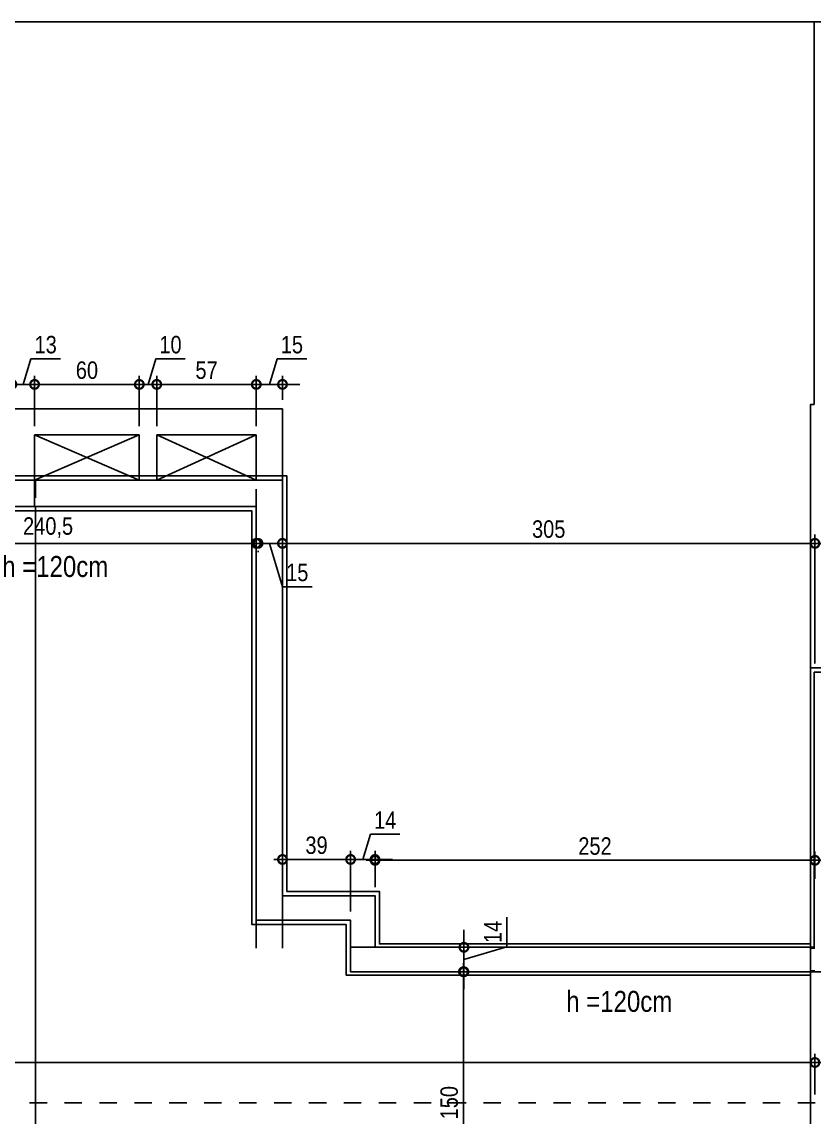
# Model space of a CAD drawing. Header units: metres. Extents: x -38 to 570, y -75 to 184.
# Drawn here: x -20.02 to -15.48, y -3.29 to 2.99 of the extents above; entities that cross this region are included whole.
import ezdxf

# ---------------------------------------------------------------- set-up
doc = ezdxf.new("R2010")
doc.units = ezdxf.units.M
for name, pattern in [('CONTINUOS', [0]), ('DASHEDX2', [1.5, 1, -0.5]), ('ESTILO_TQS_0001', [1, 0.7, -0.3]), ('ESTILO_TQS_0004', [1.12, 0.5, -0.2, 0.01, -0.2, 0.01, -0.2])]:
    doc.linetypes.add(name, pattern=pattern)
for name, color, linetype in [('1', 232, 'DASHEDX2'), ('201', 232, 'CONTINUOS'), ('205', 7, 'ESTILO_TQS_0004'), ('21', 232, 'Continuous'), ('210', 15, 'ESTILO_TQS_0001'), ('28', 232, 'Continuous'), ('ARQ-ALV ACAB', 4, 'Continuous'), ('ARQ-AUX', 7, 'Continuous'), ('ARQ-AUX1', 1, 'Continuous'), ('ARQ-AUX2', 2, 'Continuous'), ('ARQ-DIM', 2, 'Continuous'), ('ARQ-TXT', 2, 'Continuous')]:
    doc.layers.add(name, color=color, linetype=linetype)
doc.styles.add('Adesa', font='ARIALN.TTF')
doc.dimstyles.new('ADESA 1-0050', dxfattribs={"dimtxt": 0.1, "dimasz": 0.1, "dimexe": 0.05, "dimexo": 0.05, "dimgap": 0.03, "dimtad": 1, "dimdec": 1, "dimlfac": 100, "dimzin": 12, "dimtxsty": 'Adesa', "dimblk": 'DOTSMALL', "dimcen": 1, "dimdle": 0.05, "dimclrd": 1, "dimclre": 1, "dimclrt": 256, "dimazin": 3, "dimtm": 1e-09, "dimtfac": 1, "dimtdec": 1, "dimtmove": 1, "dimatfit": 0, "dimldrblk": 'DOTSMALL', "dimfxl": 0.8, "dimtvp": 2, "dimtolj": 1, "dimtzin": 0, "dimarcsym": 0})

# ---------------------------------------------------------------- blocks, each defined once
blk = doc.blocks.new('EST-PR-012-BAR-R02')
at = {"layer": '1', "color": 1, "linetype": 'CONTINUOS'}
for points in [[(-2001.5, 77), (-2050, 77)], [(-1930, 77), (-2001.5, 77)], [(-1853, 77), (-1930, 77)], [(-1853, 28.5), (-1853, 77)], [(-1995, 36), (-1995, 62)], [(-1995, 62), (-1935, 62)], [(-1935, 62), (-1935, 36)], [(-1925, 62), (-1868, 62)], [(-1925, 36), (-1925, 62)], [(-1868, 62), (-1868, 36)], [(-1935, 36), (-1995, 36)], [(-1995, 21), (-1995, 36)], [(-1868, 36), (-1925, 36)], [(-1853, -232), (-1853, 28.5)], [(-1548, -232), (-1550, -232)], [(-1550, -245), (-1548, -245)]]:
    blk.add_lwpolyline(points, dxfattribs=at)
at = {"layer": '201', "color": 1, "linetype": 'CONTINUOS'}
for points in [[(-1995, 21), (-1929.69, 21)], [(-1929.69, 21), (-1868, 21)], [(-1868, 21), (-1868, -232)]]:
    blk.add_lwpolyline(points, dxfattribs=at)
at = {"layer": '21'}
for p, q in [((-1995, 36), (-1935, 62)), ((-1995, 62), (-1935, 36)), ((-1925, 36), (-1868, 62)), ((-1925, 62), (-1868, 36))]:
    blk.add_line(p, q, dxfattribs=at)
at = {"layer": '210'}
blk.add_line((-2008, 21), (-1995, 21), dxfattribs=at)
blk = doc.blocks.new('est-lo-12-bar-r05')
at = {"layer": '1', "linetype": 'CONTINUOS'}
blk.add_line((-1994.501982, -661.999721), (-1994.501763, 20.996335), dxfattribs=at)
at = {"layer": '1'}
for p, q in [((-1853.000476, -202.001024), (-1800.000476, -202.001024)), ((-1800.000476, -202.001024), (-1800.000476, -231.501024)), ((-1853.000476, -216.001024), (-1868.000476, -216.001024)), ((-1853.000476, -216.001024), (-1814.000476, -216.001024)), ((-1814.000476, -216.001024), (-1814.000476, -245.501325))]:
    blk.add_line(p, q, dxfattribs=at)
for points in [[(-1853.000476, 35.996335), (-2122.500476, 35.996335)], [(-1994.501965, 20.996335), (-1868.000476, 20.996335), (-1868.000476, 35.996335), (-1994.501965, 35.996335), (-1994.501965, 20.996335)], [(-1853.000476, -216.001024), (-1853.000476, 35.996335)], [(-2107.500476, 20.996335), (-1868.000476, 20.996335)], [(-1868.000476, 20.996335), (-1868.000476, -216.001024)]]:
    blk.add_lwpolyline(points, dxfattribs=at)
at = {"layer": '205'}
blk.add_line((-3517.85276, -320.501693), (1995.986055, -320.501693), dxfattribs=at)
at = {"layer": '28'}
for p, q in [((-1534.499687, -74.0016), (-1548.499687, -74.0016)), ((-1548.499687, -74.0016), (-1548.499687, -231.501297)), ((-1548.499687, -231.501297), (-1814.000476, -231.501297)), ((-1814.000476, -245.501325), (-1534.499687, -245.501325))]:
    blk.add_line(p, q, dxfattribs=at)
blk = doc.blocks.new('COBERTURA')
at = {"layer": 'ARQ-ALV ACAB'}
for points in [[(-32.2551, -3.205), (-32.2551, -0.395), (-29.4451, -0.395), (-29.4455, -2.0351), (-25.645, -2.035), (-25.645, -0.7148), (-21.25, -0.7152), (-21.2499, 0.3849), (-18.505, 0.3849), (-18.505, -1.995), (-17.9749, -1.995), (-17.9749, -2.2951), (-15.505, -2.2951)], [(-32.0551, -3.205), (-32.0551, -0.5949), (-29.6451, -0.5949), (-29.6456, -2.2351), (-25.445, -2.2351), (-25.4449, -0.9147), (-21.0499, -0.9151), (-21.0499, 0.1849), (-18.705, 0.1849), (-18.705, -2.185), (-18.1649, -2.185), (-18.1649, -2.4751), (-15.505, -2.4751)], [(-14.69, -0.715), (-15.505, -0.715), (-15.505, -3.205), (-15.505, -5.695), (-14.69, -5.695)]]:
    blk.add_lwpolyline(points, dxfattribs=at)
at = {"layer": 'ARQ-AUX'}
blk.add_lwpolyline([(-25.485, 2.9854), (-15.485, 2.9849)], dxfattribs=at)
at = {"layer": 'ARQ-AUX1'}
blk.add_lwpolyline([(-15.325, -0.7152), (-15.325, 0.7949), (-15.345, 0.7949), (-15.3449, 2.9851), (-15.485, 2.9851), (-15.485, 0.7949), (-15.505, 0.7949), (-15.5051, -0.7149)], dxfattribs=at)
at = {"layer": 'ARQ-AUX2'}
for points in [[(-32.2301, -3.205), (-32.2301, -0.42), (-29.4701, -0.42), (-29.4705, -2.0601), (-25.62, -2.06), (-25.62, -0.7398), (-21.225, -0.7402), (-21.2249, 0.3599), (-18.53, 0.3599), (-18.53, -2.02), (-17.9999, -2.02), (-17.9999, -2.315), (-15.505, -2.315)], [(-32.0801, -3.205), (-32.0801, -0.5699), (-29.6201, -0.5699), (-29.6206, -2.2101), (-25.47, -2.2101), (-25.4699, -0.8897), (-21.0749, -0.8901), (-21.0749, 0.2099), (-18.68, 0.2099), (-18.68, -2.16), (-18.1399, -2.16), (-18.1399, -2.455), (-15.5132, -2.455)]]:
    blk.add_lwpolyline(points, dxfattribs=at)
at = {"linetype": 'Continuous', "xscale": 0.01, "yscale": 0.01, "zscale": 0.01}
for name, p in [('est-lo-12-bar-r05', (0, 0)), ('EST-PR-012-BAR-R02', (0, -0.0001, 0))]:
    blk.add_blockref(name, p, dxfattribs=at)
blk = doc.blocks.new('_DotSmall')
at = {"color": 0, "linetype": 'ByBlock', "const_width": 0.5}
blk.add_lwpolyline([(-0.0625, 0, 1), (0.0625, 0, 1)], format="xyb", close=True, dxfattribs=at)
blk = doc.blocks.new('*D551')
at = {"layer": 'ARQ-DIM', "color": 1, "lineweight": -2, "transparency": 16777216}
for p, q in [((-17.2449, -2.3113), (-17.2449, -2.1418)), ((-17.4906, -2.315), (-17.4906, -2.215)), ((-17.6699, -2.315), (-17.4406, -2.315)), ((-17.4906, -2.385), (-17.2449, -2.3113)), ((-17.4906, -2.315), (-17.4906, -2.455)), ((-17.4906, -2.315), (-17.4906, -2.455)), ((-17.6699, -2.455), (-17.4406, -2.455)), ((-17.4906, -2.455), (-17.4906, -2.555))]:
    blk.add_line(p, q, dxfattribs=at)
at = {"layer": 'Defpoints', "color": 0, "transparency": 16777216}
for p in [(-17.7199, -2.315, 0), (-17.7199, -2.455, 0), (-17.4906, -2.455)]:
    blk.add_point(p, dxfattribs=at)
at = {"layer": 'ARQ-DIM', "color": 1, "lineweight": -2, "transparency": 16777216, "xscale": 0.1, "yscale": 0.1, "zscale": 0.1}
for p, rotation in [((-17.4906, -2.315), 270), ((-17.4906, -2.455), 90)]:
    blk.add_blockref('_DotSmall', p, dxfattribs=dict(at, rotation=rotation))
at = {"layer": 'ARQ-DIM', "transparency": 16777216, "insert": (-17.3251, -2.2266), "char_height": 0.1, "attachment_point": 5, "rotation": 90, "style": 'Adesa'}
blk.add_mtext('\\A1;14', dxfattribs=at)
blk = doc.blocks.new('*D552')
at = {"layer": 'ARQ-DIM', "color": 1, "lineweight": -2, "transparency": 16777216}
for p, q in [((-17.4936, -2.405), (-17.4936, -4.005)), ((-17.5303, -2.455), (-17.4436, -2.455)), ((-17.5083, -3.955), (-17.4436, -3.955))]:
    blk.add_line(p, q, dxfattribs=at)
at = {"layer": 'Defpoints', "color": 0, "transparency": 16777216}
for p in [(-17.5803, -2.455), (-17.5583, -3.955, 0), (-17.4936, -3.955)]:
    blk.add_point(p, dxfattribs=at)
at = {"layer": 'ARQ-DIM', "color": 1, "lineweight": -2, "transparency": 16777216, "xscale": 0.1, "yscale": 0.1, "zscale": 0.1}
for p, rotation in [((-17.4936, -2.455), 90), ((-17.4936, -3.955), 270)]:
    blk.add_blockref('_DotSmall', p, dxfattribs=dict(at, rotation=rotation))
at = {"layer": 'ARQ-DIM', "transparency": 16777216, "insert": (-17.5747, -3.205), "char_height": 0.1, "attachment_point": 5, "rotation": 90, "style": 'Adesa'}
blk.add_mtext('\\A1;150', dxfattribs=at)
blk = doc.blocks.new('*D554')
at = {"layer": 'ARQ-DIM', "color": 1, "lineweight": -2, "transparency": 16777216}
for p, q in [((-32.0801, -3.155), (-32.0801, -2.9247)), ((-15.48, -3.155), (-15.48, -2.9247)), ((-32.1301, -2.9747), (-15.43, -2.9747))]:
    blk.add_line(p, q, dxfattribs=at)
at = {"layer": 'Defpoints', "color": 0, "transparency": 16777216}
for p in [(-15.48, -2.9747), (-32.0801, -3.205, 0), (-15.48, -3.205, 0)]:
    blk.add_point(p, dxfattribs=at)
at = {"layer": 'ARQ-DIM', "color": 1, "lineweight": -2, "transparency": 16777216, "xscale": 0.1, "yscale": 0.1, "zscale": 0.1, "rotation": 180}
blk.add_blockref('_DotSmall', (-32.0801, -2.9747), dxfattribs=at)
at = {"layer": 'ARQ-DIM', "color": 1, "lineweight": -2, "transparency": 16777216, "xscale": 0.1, "yscale": 0.1, "zscale": 0.1}
blk.add_blockref('_DotSmall', (-15.48, -2.9747), dxfattribs=at)
at = {"layer": 'ARQ-DIM', "transparency": 16777216, "insert": (-23.78, -2.8937), "char_height": 0.1, "attachment_point": 5, "style": 'Adesa'}
blk.add_mtext('\\A1;1660', dxfattribs=at)
blk = doc.blocks.new('*D556')
at = {"layer": 'ARQ-DIM', "color": 1, "lineweight": -2, "transparency": 16777216}
for p, q in [((-15.405, -2.9747), (-15.3612, -2.8287)), ((-15.3612, -2.8287), (-15.1908, -2.8287)), ((-15.48, -3.158), (-15.48, -2.9247)), ((-15.33, -3.155), (-15.33, -2.9247)), ((-15.48, -2.9747), (-15.58, -2.9747)), ((-15.48, -2.9747), (-15.33, -2.9747)), ((-15.48, -2.9747), (-15.33, -2.9747)), ((-15.33, -2.9747), (-15.23, -2.9747))]:
    blk.add_line(p, q, dxfattribs=at)
at = {"layer": 'Defpoints', "color": 0, "transparency": 16777216}
for p in [(-15.33, -2.9747), (-15.48, -3.208, 0), (-15.33, -3.205, 0)]:
    blk.add_point(p, dxfattribs=at)
at = {"layer": 'ARQ-DIM', "color": 1, "lineweight": -2, "transparency": 16777216, "xscale": 0.1, "yscale": 0.1, "zscale": 0.1}
blk.add_blockref('_DotSmall', (-15.48, -2.9747), dxfattribs=at)
at = {"layer": 'ARQ-DIM', "color": 1, "lineweight": -2, "transparency": 16777216, "xscale": 0.1, "yscale": 0.1, "zscale": 0.1, "rotation": 180}
blk.add_blockref('_DotSmall', (-15.33, -2.9747), dxfattribs=at)
at = {"layer": 'ARQ-DIM', "transparency": 16777216, "insert": (-15.276, -2.7476), "char_height": 0.1, "attachment_point": 5, "style": 'Adesa'}
blk.add_mtext('\\A1;15', dxfattribs=at)
blk = doc.blocks.new('*D639')
at = {"layer": 'ARQ-DIM', "color": 1, "lineweight": -2, "transparency": 16777216}
for p, q in [((-21.075, 0.1599), (-21.075, -0.0513)), ((-21.125, -0.0013), (-18.62, -0.0013)), ((-18.67, -0.045), (-18.67, -0.0513))]:
    blk.add_line(p, q, dxfattribs=at)
at = {"layer": 'Defpoints', "color": 0, "transparency": 16777216}
for p in [(-21.075, 0.2099, 0), (-18.67, 0.005), (-18.67, -0.0013)]:
    blk.add_point(p, dxfattribs=at)
at = {"layer": 'ARQ-DIM', "color": 1, "lineweight": -2, "transparency": 16777216, "xscale": 0.1, "yscale": 0.1, "zscale": 0.1, "rotation": 180}
blk.add_blockref('_DotSmall', (-21.075, -0.0013), dxfattribs=at)
at = {"layer": 'ARQ-DIM', "color": 1, "lineweight": -2, "transparency": 16777216, "xscale": 0.1, "yscale": 0.1, "zscale": 0.1}
blk.add_blockref('_DotSmall', (-18.67, -0.0013), dxfattribs=at)
at = {"layer": 'ARQ-DIM', "transparency": 16777216, "insert": (-19.8725, 0.0888), "char_height": 0.1, "attachment_point": 5, "style": 'Adesa'}
blk.add_mtext('\\A1;240,5', dxfattribs=at)
blk = doc.blocks.new('*D640')
at = {"layer": 'ARQ-DIM', "color": 1, "lineweight": -2, "transparency": 16777216}
for p, q in [((-18.53, 0.3099), (-18.53, -0.0513)), ((-18.68, 0.1599), (-18.68, -0.0513)), ((-18.68, -0.0013), (-18.78, -0.0013)), ((-18.53, -0.0013), (-18.68, -0.0013)), ((-18.53, -0.0013), (-18.68, -0.0013)), ((-18.605, -0.0013), (-18.5305, -0.2495)), ((-18.53, -0.0013), (-18.43, -0.0013)), ((-18.5305, -0.2495), (-18.3602, -0.2495))]:
    blk.add_line(p, q, dxfattribs=at)
at = {"layer": 'Defpoints', "color": 0, "transparency": 16777216}
for p in [(-18.53, 0.3599, 0), (-18.68, 0.2099, 0), (-18.68, -0.0013)]:
    blk.add_point(p, dxfattribs=at)
at = {"layer": 'ARQ-DIM', "color": 1, "lineweight": -2, "transparency": 16777216, "xscale": 0.1, "yscale": 0.1, "zscale": 0.1}
blk.add_blockref('_DotSmall', (-18.68, -0.0013), dxfattribs=at)
at = {"layer": 'ARQ-DIM', "color": 1, "lineweight": -2, "transparency": 16777216, "xscale": 0.1, "yscale": 0.1, "zscale": 0.1, "rotation": 180}
blk.add_blockref('_DotSmall', (-18.53, -0.0013), dxfattribs=at)
at = {"layer": 'ARQ-DIM', "transparency": 16777216, "insert": (-18.4453, -0.1684), "char_height": 0.1, "attachment_point": 5, "style": 'Adesa'}
blk.add_mtext('\\A1;15', dxfattribs=at)
blk = doc.blocks.new('*D641')
at = {"layer": 'ARQ-DIM', "color": 1, "lineweight": -2, "transparency": 16777216}
for p, q in [((-18.58, -1.8118), (-18.0899, -1.8118)), ((-18.53, -1.9501), (-18.53, -1.7618)), ((-18.1399, -2.11), (-18.1399, -1.7618))]:
    blk.add_line(p, q, dxfattribs=at)
at = {"layer": 'Defpoints', "color": 0, "transparency": 16777216}
for p in [(-18.1399, -1.8118), (-18.53, -2.0001, 0), (-18.1399, -2.16, 0)]:
    blk.add_point(p, dxfattribs=at)
at = {"layer": 'ARQ-DIM', "color": 1, "lineweight": -2, "transparency": 16777216, "xscale": 0.1, "yscale": 0.1, "zscale": 0.1, "rotation": 180}
blk.add_blockref('_DotSmall', (-18.53, -1.8118), dxfattribs=at)
at = {"layer": 'ARQ-DIM', "color": 1, "lineweight": -2, "transparency": 16777216, "xscale": 0.1, "yscale": 0.1, "zscale": 0.1}
blk.add_blockref('_DotSmall', (-18.1399, -1.8118), dxfattribs=at)
at = {"layer": 'ARQ-DIM', "transparency": 16777216, "insert": (-18.335, -1.7307), "char_height": 0.1, "attachment_point": 5, "style": 'Adesa'}
blk.add_mtext('\\A1;39', dxfattribs=at)
blk = doc.blocks.new('*D642')
at = {"layer": 'ARQ-DIM', "color": 1, "lineweight": -2, "transparency": 16777216}
for p, q in [((-18.0699, -1.8118), (-18.0264, -1.6666)), ((-18.0264, -1.6666), (-17.8569, -1.6666)), ((-18.1399, -1.8118), (-18.2399, -1.8118)), ((-18.1399, -1.9501), (-18.1399, -1.7618)), ((-17.9999, -1.8118), (-18.1399, -1.8118)), ((-17.9999, -1.8118), (-18.1399, -1.8118)), ((-17.9999, -1.97), (-17.9999, -1.7618)), ((-17.9999, -1.8118), (-17.8999, -1.8118))]:
    blk.add_line(p, q, dxfattribs=at)
at = {"layer": 'Defpoints', "color": 0, "transparency": 16777216}
for p in [(-18.1399, -1.8118), (-18.1399, -2.0001), (-17.9999, -2.02, 0)]:
    blk.add_point(p, dxfattribs=at)
at = {"layer": 'ARQ-DIM', "color": 1, "lineweight": -2, "transparency": 16777216, "xscale": 0.1, "yscale": 0.1, "zscale": 0.1}
blk.add_blockref('_DotSmall', (-18.1399, -1.8118), dxfattribs=at)
at = {"layer": 'ARQ-DIM', "color": 1, "lineweight": -2, "transparency": 16777216, "xscale": 0.1, "yscale": 0.1, "zscale": 0.1, "rotation": 180}
blk.add_blockref('_DotSmall', (-17.9999, -1.8118), dxfattribs=at)
at = {"layer": 'ARQ-DIM', "transparency": 16777216, "insert": (-17.9416, -1.5863), "char_height": 0.1, "attachment_point": 5, "style": 'Adesa'}
blk.add_mtext('\\A1;14', dxfattribs=at)
blk = doc.blocks.new('*D643')
at = {"layer": 'ARQ-DIM', "color": 1, "lineweight": -2, "transparency": 16777216}
for p, q in [((-18.0499, -1.8168), (-15.43, -1.8168)), ((-17.9999, -1.97), (-17.9999, -1.7668)), ((-15.48, -1.9225), (-15.48, -1.7668))]:
    blk.add_line(p, q, dxfattribs=at)
at = {"layer": 'Defpoints', "color": 0, "transparency": 16777216}
for p in [(-15.48, -1.8168), (-15.48, -1.9725, 0), (-17.9999, -2.02, 0)]:
    blk.add_point(p, dxfattribs=at)
at = {"layer": 'ARQ-DIM', "color": 1, "lineweight": -2, "transparency": 16777216, "xscale": 0.1, "yscale": 0.1, "zscale": 0.1, "rotation": 180}
blk.add_blockref('_DotSmall', (-17.9999, -1.8168), dxfattribs=at)
at = {"layer": 'ARQ-DIM', "color": 1, "lineweight": -2, "transparency": 16777216, "xscale": 0.1, "yscale": 0.1, "zscale": 0.1}
blk.add_blockref('_DotSmall', (-15.48, -1.8168), dxfattribs=at)
at = {"layer": 'ARQ-DIM', "transparency": 16777216, "insert": (-16.74, -1.7357), "char_height": 0.1, "attachment_point": 5, "style": 'Adesa'}
blk.add_mtext('\\A1;252', dxfattribs=at)
blk = doc.blocks.new('*D438')
at = {"layer": 'ARQ-DIM', "color": 1, "lineweight": -2, "transparency": 16777216}
for p, q in [((-18.53, -0.4628), (-18.53, 0.0487)), ((-15.48, -0.69), (-15.48, 0.0487)), ((-15.43, -0.0013), (-18.58, -0.0013))]:
    blk.add_line(p, q, dxfattribs=at)
at = {"layer": 'Defpoints', "color": 0, "transparency": 16777216}
for p in [(-18.53, -0.0013), (-18.53, -0.5128), (-15.48, -0.74)]:
    blk.add_point(p, dxfattribs=at)
at = {"layer": 'ARQ-DIM', "color": 1, "lineweight": -2, "transparency": 16777216, "xscale": 0.1, "yscale": 0.1, "zscale": 0.1, "rotation": 180}
blk.add_blockref('_DotSmall', (-18.53, -0.0013), dxfattribs=at)
at = {"layer": 'ARQ-DIM', "color": 1, "lineweight": -2, "transparency": 16777216, "xscale": 0.1, "yscale": 0.1, "zscale": 0.1}
blk.add_blockref('_DotSmall', (-15.48, -0.0013), dxfattribs=at)
at = {"layer": 'ARQ-DIM', "transparency": 16777216, "insert": (-17.005, 0.0798), "char_height": 0.1, "attachment_point": 5, "style": 'Adesa'}
blk.add_mtext('\\A1;305', dxfattribs=at)
blk = doc.blocks.new('*D468')
at = {"layer": 'ARQ-DIM', "color": 1, "lineweight": -2, "transparency": 16777216}
for p, q in [((-18.605, 0.9091), (-18.5612, 1.0551)), ((-18.5612, 1.0551), (-18.3908, 1.0551)), ((-18.68, 0.67), (-18.68, 0.9591)), ((-18.53, 0.82), (-18.53, 0.9591)), ((-18.68, 0.9091), (-18.78, 0.9091)), ((-18.53, 0.9091), (-18.68, 0.9091)), ((-18.53, 0.9091), (-18.68, 0.9091)), ((-18.53, 0.9091), (-18.43, 0.9091))]:
    blk.add_line(p, q, dxfattribs=at)
at = {"layer": 'Defpoints', "color": 0, "transparency": 16777216}
for p in [(-18.68, 0.9091), (-18.53, 0.77, 0), (-18.68, 0.62, 0)]:
    blk.add_point(p, dxfattribs=at)
at = {"layer": 'ARQ-DIM', "color": 1, "lineweight": -2, "transparency": 16777216, "xscale": 0.1, "yscale": 0.1, "zscale": 0.1}
blk.add_blockref('_DotSmall', (-18.68, 0.9091), dxfattribs=at)
at = {"layer": 'ARQ-DIM', "color": 1, "lineweight": -2, "transparency": 16777216, "xscale": 0.1, "yscale": 0.1, "zscale": 0.1, "rotation": 180}
blk.add_blockref('_DotSmall', (-18.53, 0.9091), dxfattribs=at)
at = {"layer": 'ARQ-DIM', "transparency": 16777216, "insert": (-18.476, 1.1362), "char_height": 0.1, "attachment_point": 5, "style": 'Adesa'}
blk.add_mtext('\\A1;15', dxfattribs=at)
blk = doc.blocks.new('*D469')
at = {"layer": 'ARQ-DIM', "color": 1, "lineweight": -2, "transparency": 16777216}
for p, q in [((-19.25, 0.67), (-19.25, 0.9591)), ((-18.68, 0.67), (-18.68, 0.9591)), ((-18.63, 0.9091), (-19.3, 0.9091))]:
    blk.add_line(p, q, dxfattribs=at)
at = {"layer": 'Defpoints', "color": 0, "transparency": 16777216}
for p in [(-19.25, 0.9091), (-19.25, 0.62, 0), (-18.68, 0.62, 0)]:
    blk.add_point(p, dxfattribs=at)
at = {"layer": 'ARQ-DIM', "color": 1, "lineweight": -2, "transparency": 16777216, "xscale": 0.1, "yscale": 0.1, "zscale": 0.1, "rotation": 180}
blk.add_blockref('_DotSmall', (-19.25, 0.9091), dxfattribs=at)
at = {"layer": 'ARQ-DIM', "color": 1, "lineweight": -2, "transparency": 16777216, "xscale": 0.1, "yscale": 0.1, "zscale": 0.1}
blk.add_blockref('_DotSmall', (-18.68, 0.9091), dxfattribs=at)
at = {"layer": 'ARQ-DIM', "transparency": 16777216, "insert": (-18.965, 0.9899), "char_height": 0.1, "attachment_point": 5, "style": 'Adesa'}
blk.add_mtext('\\A1;57', dxfattribs=at)
blk = doc.blocks.new('*D470')
at = {"layer": 'ARQ-DIM', "color": 1, "lineweight": -2, "transparency": 16777216}
for p, q in [((-19.3, 0.9091), (-19.2562, 1.0551)), ((-19.2562, 1.0551), (-19.0867, 1.0551)), ((-19.35, 0.67), (-19.35, 0.9591)), ((-19.25, 0.67), (-19.25, 0.9591)), ((-19.35, 0.9091), (-19.45, 0.9091)), ((-19.35, 0.9091), (-19.25, 0.9091)), ((-19.35, 0.9091), (-19.25, 0.9091)), ((-19.25, 0.9091), (-19.15, 0.9091))]:
    blk.add_line(p, q, dxfattribs=at)
at = {"layer": 'Defpoints', "color": 0, "transparency": 16777216}
for p in [(-19.25, 0.9091), (-19.35, 0.62, 0), (-19.25, 0.62, 0)]:
    blk.add_point(p, dxfattribs=at)
at = {"layer": 'ARQ-DIM', "color": 1, "lineweight": -2, "transparency": 16777216, "xscale": 0.1, "yscale": 0.1, "zscale": 0.1}
blk.add_blockref('_DotSmall', (-19.35, 0.9091), dxfattribs=at)
at = {"layer": 'ARQ-DIM', "color": 1, "lineweight": -2, "transparency": 16777216, "xscale": 0.1, "yscale": 0.1, "zscale": 0.1, "rotation": 180}
blk.add_blockref('_DotSmall', (-19.25, 0.9091), dxfattribs=at)
at = {"layer": 'ARQ-DIM', "transparency": 16777216, "insert": (-19.1715, 1.1362), "char_height": 0.1, "attachment_point": 5, "style": 'Adesa'}
blk.add_mtext('\\A1;10', dxfattribs=at)
blk = doc.blocks.new('*D471')
at = {"layer": 'ARQ-DIM', "color": 1, "lineweight": -2, "transparency": 16777216}
for p, q in [((-19.95, 0.67), (-19.95, 0.9591)), ((-19.35, 0.67), (-19.35, 0.9591)), ((-20, 0.9091), (-19.3, 0.9091))]:
    blk.add_line(p, q, dxfattribs=at)
at = {"layer": 'Defpoints', "color": 0, "transparency": 16777216}
for p in [(-19.35, 0.9091), (-19.95, 0.62, 0), (-19.35, 0.62, 0)]:
    blk.add_point(p, dxfattribs=at)
at = {"layer": 'ARQ-DIM', "color": 1, "lineweight": -2, "transparency": 16777216, "xscale": 0.1, "yscale": 0.1, "zscale": 0.1, "rotation": 180}
blk.add_blockref('_DotSmall', (-19.95, 0.9091), dxfattribs=at)
at = {"layer": 'ARQ-DIM', "color": 1, "lineweight": -2, "transparency": 16777216, "xscale": 0.1, "yscale": 0.1, "zscale": 0.1}
blk.add_blockref('_DotSmall', (-19.35, 0.9091), dxfattribs=at)
at = {"layer": 'ARQ-DIM', "transparency": 16777216, "insert": (-19.65, 0.9901), "char_height": 0.1, "attachment_point": 5, "style": 'Adesa'}
blk.add_mtext('\\A1;60', dxfattribs=at)
blk = doc.blocks.new('*D472')
at = {"layer": 'ARQ-DIM', "color": 1, "lineweight": -2, "transparency": 16777216}
for p, q in [((-20.015, 0.9091), (-19.9712, 1.0551)), ((-19.9712, 1.0551), (-19.8015, 1.0551)), ((-20.08, 0.67), (-20.08, 0.9591)), ((-19.95, 0.67), (-19.95, 0.9591)), ((-20.08, 0.9091), (-20.18, 0.9091)), ((-19.95, 0.9091), (-20.08, 0.9091)), ((-19.95, 0.9091), (-20.08, 0.9091)), ((-19.95, 0.9091), (-19.85, 0.9091))]:
    blk.add_line(p, q, dxfattribs=at)
at = {"layer": 'Defpoints', "color": 0, "transparency": 16777216}
for p in [(-20.08, 0.9091), (-20.08, 0.62, 0), (-19.95, 0.62, 0)]:
    blk.add_point(p, dxfattribs=at)
at = {"layer": 'ARQ-DIM', "color": 1, "lineweight": -2, "transparency": 16777216, "xscale": 0.1, "yscale": 0.1, "zscale": 0.1}
blk.add_blockref('_DotSmall', (-20.08, 0.9091), dxfattribs=at)
at = {"layer": 'ARQ-DIM', "color": 1, "lineweight": -2, "transparency": 16777216, "xscale": 0.1, "yscale": 0.1, "zscale": 0.1, "rotation": 180}
blk.add_blockref('_DotSmall', (-19.95, 0.9091), dxfattribs=at)
at = {"layer": 'ARQ-DIM', "transparency": 16777216, "insert": (-19.8864, 1.1362), "char_height": 0.1, "attachment_point": 5, "style": 'Adesa'}
blk.add_mtext('\\A1;13', dxfattribs=at)

msp = doc.modelspace()

# ---------------------------------------------------------------- block references
at = {"layer": 'ARQ-DIM'}
msp.add_blockref('COBERTURA', (0, 0), dxfattribs=at)

# ---------------------------------------------------------------- texts
at = {"layer": 'ARQ-TXT', "style": 'Adesa'}
for p in [(-20.1355, -0.1939, 0), (-16.9049, -2.6847, 0)]:
    msp.add_text('h =120cm', height=0.12, dxfattribs=at).set_placement(p)

# ---------------------------------------------------------------- dimensions: what is measured, and where the dimension line sits
at = {"layer": 'ARQ-DIM'}
for base, p1, p2, picture, middle in [((-20.08, 0.9091), (-19.95, 0.62, 0), (-20.08, 0.62, 0), '*D472', (-19.9412, 1.1362)), ((-19.25, 0.9091), (-19.35, 0.62, 0), (-19.25, 0.62, 0), '*D470', (-19.2262, 1.1362)), ((-18.68, 0.9091), (-18.53, 0.77, 0), (-18.68, 0.62, 0), '*D468', (-18.5312, 1.1362)), ((-19.35, 0.9091), (-19.95, 0.62, 0), (-19.35, 0.62, 0), '*D471', (-19.65, 0.9901)), ((-19.25, 0.9091), (-18.68, 0.62, 0), (-19.25, 0.62, 0), '*D469', (-18.965, 0.9899)), ((-18.68, -0.0013, 0), (-18.53, 0.3599), (-18.68, 0.2099), '*D640', (-18.5005, -0.1684, 0)), ((-18.67, -0.0013, 0), (-21.075, 0.2099, 0), (-18.67, 0.005, 0), '*D639', (-19.8725, 0.0888, 0)), ((-18.53, -0.0013), (-15.48, -0.74), (-18.53, -0.5128), '*D438', (-17.005, 0.0798)), ((-18.1399, -1.8118, 0), (-17.9999, -2.02), (-18.1399, -2.0001, 0), '*D642', (-17.9964, -1.5863, 0)), ((-18.1399, -1.8118, 0), (-18.53, -2.0001), (-18.1399, -2.16), '*D641', (-18.335, -1.7307, 0)), ((-15.48, -1.8168, 0), (-17.9999, -2.02), (-15.48, -1.9725), '*D643', (-16.74, -1.7357, 0)), ((-15.33, -2.9747, 0), (-15.48, -3.208), (-15.33, -3.205), '*D556', (-15.3312, -2.7476, 0)), ((-15.48, -2.9747, 0), (-32.0801, -3.205), (-15.48, -3.205), '*D554', (-23.78, -2.8937, 0))]:
    dim = msp.add_linear_dim(base=base, p1=p1, p2=p2, dimstyle='ADESA 1-0050', dxfattribs=at)
    dim.commit()
    dim.dimension.update_dxf_attribs({"geometry": picture, "text_midpoint": middle})
dim = msp.add_linear_dim(base=(-17.4906, -2.455, 0), p1=(-17.7199, -2.315), p2=(-17.7199, -2.455), angle=90, dimstyle='ADESA 1-0050', dxfattribs=at)
dim.commit()
dim.dimension.update_dxf_attribs({"geometry": '*D551', "text_midpoint": (-17.3251, -2.2813, 0)})
dim = msp.add_linear_dim(base=(-17.4936, -3.955, 0), p1=(-17.5803, -2.455, 0), p2=(-17.5583, -3.955), angle=90, dimstyle='ADESA 1-0050', override={"dimdec": 0}, dxfattribs=at)
dim.commit()
dim.dimension.update_dxf_attribs({"geometry": '*D552', "text_midpoint": (-17.5747, -3.205, 0)})

doc.saveas('drawing.dxf')
